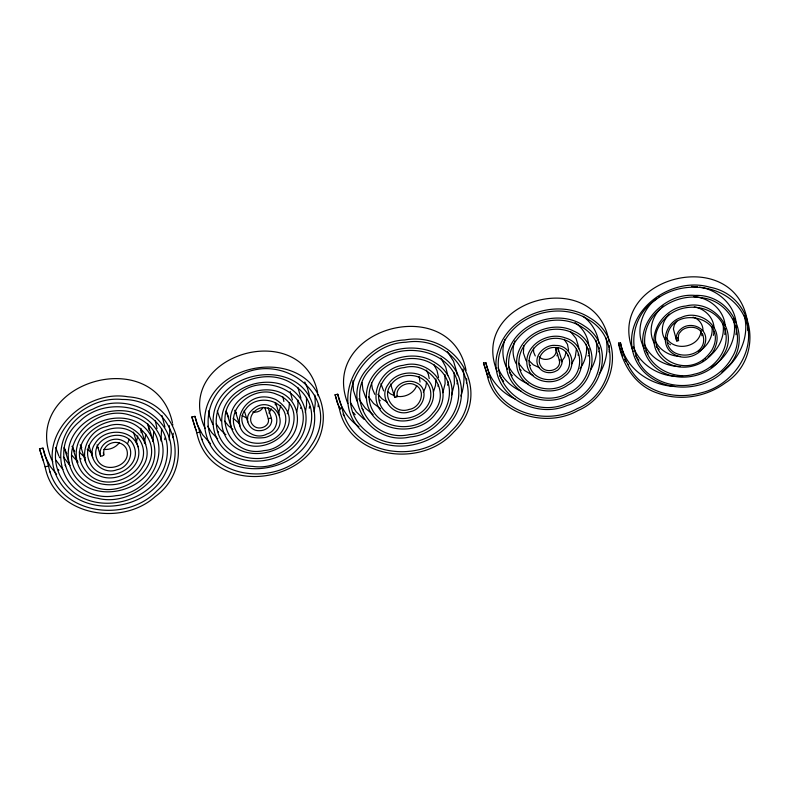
<?xml version="1.0" encoding="UTF-8"?>
<svg xmlns="http://www.w3.org/2000/svg" width="790" height="790" viewBox="0 0 790 790"><rect width="100%" height="100%" fill="white"/><g stroke="black" fill="none" stroke-linecap="round" stroke-linejoin="round"><path stroke-width="1.19" d="M725.309 328.452L725.25 330.654M736.497 328.383L736.428 325.579M588.945 348.726L588.896 350.562M599.116 348.874L599.116 347.343M747.696 327.564L747.607 330.141M702.952 330.595C703.268 324.493 698.834 318.785 693.018 317.165M466.683 378.785L466.613 380.899M145.785 434.204L144.382 442.963M558.481 351.145L558.017 348.183L555.795 348.913L559.3 360.171C561.868 369.878 546.305 374.411 541.249 366.718C534.563 357.534 545.801 346.218 555.538 347.541C569.718 347.096 574.715 366.837 563.418 374.411C552.842 384.305 531.808 379.822 529.34 364.555C526.594 346.504 548.467 333.755 564.238 339.828C584.294 345.26 584.284 374.282 566.914 383.199C549.603 396.225 518.625 385.816 518.892 362.304C519.119 336.846 551.064 321.777 572.543 332.936C599.205 344.272 592.668 384.078 567.595 393.223C542.997 407.66 504.178 389.006 509.017 358.285C513.539 325.618 556.832 309.492 583.129 327.84C614.176 347.136 598.543 395.257 566.361 403.532C533.645 418.809 488.072 388.749 500.238 351.422C510.468 315.654 558.293 299.677 588.866 319.891C624.051 340.451 612.132 394.724 577.184 408.637C545.623 426.689 496.387 411.946 489.287 373.808L485.781 362.551L483.49 363.005L487.874 375.931M173.247 433.236L173.158 435.122M701.026 330.645C700.157 347.432 674.068 352.291 666.326 337.725M420.043 382.044L419.135 376.514M736.487 329.084L736.31 331.899M457.321 380.346L457.232 382.153M609.228 350.138L609.268 349.219M275.325 404.974L275.325 402.979M352.873 380.77L353.466 390.556L356.774 400.481M447.969 381.481L447.851 382.982M426.63 382.064L425.652 387.238L423.302 392.205M137.737 435.882L136.275 442.795M318.291 404.51L318.084 406.712M466.465 383.012L466.544 381.955M588.856 351.185L588.58 353.644M609.09 351.985L609.159 351.066M598.938 351.945L599.008 351.175M725.21 331.207L724.786 334.516M714.042 331.415L713.716 333.805M172.941 437.65L173.069 436.386M457.055 383.95L457.153 383.051M533.497 348.064L533.655 352.162L535.264 355.984M280.756 405.734L278.564 412.992M736.152 333.311L736.24 332.61M309.532 406.416L309.275 408.312M566.193 351.975L564.653 357.139L561.315 361.85M164.922 437.966L164.695 439.625M169.169 439.902L169.781 432.752L169.356 425.672M447.575 385.234L447.683 384.483M735.944 334.723L736.053 334.022M300.635 408.479L300.763 407.68M160.992 440.919L161.585 428.496M438.253 385.184L438.025 386.379M578.379 353.841L578.092 355.233M152.855 441.462L153.754 431.735M314.144 411.817L315.269 403.443L314.914 395.148M588.125 356.102L588.254 355.49M523.77 345.714L523.414 352.972L525.785 359.973M713.548 334.604L713.36 335.404M305.286 412.538L306.55 405.398L306.451 397.41M702.458 333.765C711.691 358.453 665.595 364.081 667.037 337.952C670.473 303.163 730.464 316.859 711.78 350.266C686.451 388.927 629.215 346.415 669.407 314.687C685.72 302.126 713.498 305.355 723.097 324.71C733.673 345.665 715.543 370.076 694.331 374.164C671.648 381.116 643.09 364.229 644.67 338.959C645.874 311.695 675.598 293.218 701.184 297.731C728.943 300.002 747.192 333.508 732.004 357.485C717.419 384.355 678.926 394.013 653.409 377.146C625.245 360.546 628.929 317.402 654.821 300.457C680.625 279.581 725.309 282.938 742.491 313.196C760.958 345.023 734.74 384.947 701.678 392.699C683.982 397.893 663.995 396.136 648.096 386.498C631.901 377.63 624.139 359.973 620.436 342.751L618.521 343.127C622.421 365.128 635.881 386.35 658.129 393.292C680.328 401.3 706.24 397.005 725.131 383.031C763.742 359.075 756.277 295.618 709.578 287.155C670.74 275.75 621.266 311.695 633.422 353.94C645.312 392.946 702.034 397.35 726.553 368.15C754.401 341.675 732.992 293.801 695.091 295.43C663.205 292.31 629.393 328.502 648.007 358.917C664.647 385.747 708.877 381.679 723.452 354.829C739.687 330.319 712.807 298.847 685.848 306.036C661.635 307.804 642.28 340.5 662.346 358.976C678.59 374.628 709.943 366.738 716.056 344.805C722.465 325.055 698.261 308.969 681.029 317.59C665.279 321.965 658.376 346.306 674.551 354.582C686.51 361.731 705.727 353.693 705.756 338.871C705.806 326.961 689.947 321.5 681.365 328.65C677.84 331.198 675.43 335.74 676.438 340.135C679.913 343.611 676.754 334.101 680.239 332.175C685.127 324.641 702.359 325.737 701.875 335.76M129.214 439.339L127.625 443.486M296.754 411.876L297.899 405.971L298.008 400.086M514.33 342.564C512.197 349.536 512.759 357.347 516.206 363.795M567.832 355.174L567.625 355.786M504.998 339.325C501.739 348.617 502.233 359.272 506.864 368.031M416.705 385.53C413.911 393.677 404.282 397.992 396.136 396.165M514.665 341.507L514.853 340.974M460.837 396.017C463.977 387.416 464.866 377.946 463.029 368.95M442.834 392.709L445.096 383.614L444.908 374.539M451.633 394.911L454.378 383.831L454.151 372.771M271.395 408.865L268.936 413.081M287.264 413.782L288.893 408.578L289.476 402.722M433.414 392.018L435.488 385.5L435.942 378.894M557.74 354.315L556.911 355.846M263.139 407.265C261.372 411.067 256.691 412.844 252.731 411.975M600.084 372.732C606.088 362.324 608.547 349.723 605.96 337.923M590.683 369.779C595.68 361.445 597.951 351.353 596.243 341.724M599.116 374.361L599.61 373.551M581.163 366.975C585.439 360.329 587.523 352.143 586.259 344.272M580.818 367.508L580.097 368.545M571.476 364.299L575.239 357.021L576.443 348.933M119.3 442.716C115.824 447.486 109.682 449.964 103.865 449.421M676.842 321.155L674.324 324.838L673.406 328.976L676.813 341.369M660.568 308.604C651.543 317.402 647.928 332.225 654.456 343.482M669.525 314.104C662.78 320.088 659.838 330.822 664.726 338.821M654.021 300.733C641.51 311.882 635.664 331.247 643.435 346.701M661.724 307.468L663.343 306.036M654.545 300.249L656.707 298.393M715.602 364.289C728.973 354.187 737.475 336.589 733.673 319.812M721.961 372.12C739.173 359.48 749.947 336.688 744.259 315.457M708.186 357.278C718.535 349.654 725.358 336.372 722.88 323.416M714.99 364.763L713.735 365.681M658.406 297.079L658.988 296.645M712.462 366.57L713.103 366.125M705.184 359.361L705.697 359.025M711.148 367.419L711.81 366.995M698.646 351.659C707.198 346.642 713.469 336.728 711.978 326.606M702.537 360.912L703.08 360.615M559.3 360.171C565.61 358.226 559.982 370.095 556.387 370.836C551.045 374.026 543.372 373.078 539.412 368.12C531.334 357.445 544.389 343.857 555.893 345.467C571.94 344.973 577.737 367.31 564.899 375.902C553.148 386.863 529.764 381.955 527.039 364.98C524.066 345.22 547.974 331.217 565.255 337.893C586.95 343.808 586.97 375.24 568.138 384.868C549.544 398.832 516.255 387.683 516.581 362.422C516.857 335.276 550.897 319.19 573.817 331.119C602.069 343.166 595.146 385.372 568.533 395.049C542.562 410.267 501.571 390.576 506.716 358.147C511.505 323.821 557.009 306.846 584.659 326.181C617.573 347.067 600.617 396.096 567.032 405.468C532.48 420.774 485.376 390.754 498.016 350.997C508.691 313.758 558.53 297.119 590.357 318.212C627.27 340.223 614.363 395.296 578.152 410.454C545.406 429.158 494.323 413.841 486.996 374.262L483.49 363.005M335.088 394.743L339.295 408.252C349.141 459.375 422.146 468.391 453.727 432.051C494.145 393.864 457.4 330.536 404.766 339.957C358.463 341.635 324.078 406.129 368.199 436.001C403.572 462.091 464.895 434.372 461.38 388.473C457.321 343.986 393.223 334.97 368.377 367.597C338.772 398.012 371.083 446.399 410.395 436.89C445.846 434.332 469.991 383.901 435.063 362.689C407.887 344.312 362.324 366.372 366.669 400.826C371.32 433.098 418.443 438.183 435.774 413.466C455.889 390.675 430.896 357.366 403.246 365.345C378.598 367.459 364.052 404.45 388.729 417.209C407.294 428.526 437.433 412.884 433.108 389.924C428.871 369.73 398.802 367.508 388.522 383.94C377.215 397.913 393.953 417.851 409.941 411.679C423.638 409.743 430.441 388.433 415.965 382.548C410.543 380.178 403.888 381.096 399.266 384.769C397.242 386.379 395.602 388.532 394.803 391.01C394.082 393.272 393.311 399.493 397.39 396.689C394.664 387.268 407.354 380.622 415.017 384.918C426.965 390.369 420.507 407.976 409.062 409.437C394.783 414.691 380.75 396.432 391.188 384.542C400.737 370.332 427.153 372.959 430.52 390.892C434.036 411.906 406.1 425.603 389.5 414.671C367.617 402.219 381.886 369.236 404.174 367.607C430.254 360.517 452.384 392.561 432.861 413.081C416.162 435.359 372.939 429.671 369.266 399.77C365.8 367.192 409.437 347.166 434.54 365.454C466.268 386.468 442.321 432.683 409.348 434.619C371.428 443.151 342.307 395.681 371.586 367.725C395.909 337.814 455.82 347.679 458.743 389.648C461.281 433.72 401.626 459.286 368.466 432.969C327.959 403.127 362.255 343.245 405.951 342.248C456.669 334.012 490.264 395.504 451.001 431.3C420.408 465.35 351.353 456.304 341.971 407.719L337.765 394.21L335.088 394.743L337.113 402.258L340.204 409.378M264.808 407.561L268.314 418.819C273.814 415.708 271.632 424.546 269.143 426.551C266.576 429.404 262.645 430.886 258.834 430.698C249.966 430.935 244.179 419.934 249.531 412.795C270.022 387.762 297.544 427.558 265.44 437.453C220.39 443.822 239.913 383.575 275.947 399.631C318.647 427.647 246.401 471.314 231.381 427.894L226.177 411.077M97.101 444.829L100.606 456.087C106.087 456.61 102.137 451.041 104.803 448.355C106.216 445.876 108.635 444.059 111.321 443.141C117.029 441.008 124.435 443.516 126.686 449.431C132.098 466.219 103.806 474.79 97.042 459.326C88.45 438.865 122.914 425.642 132.967 444.059C145.597 467.779 105.445 486.591 91.591 465.725C73.954 438.667 119.093 414.444 137.43 436.751C160.795 465.982 111.272 497.335 88.273 473.812C58.46 443.229 111.449 403.858 139.455 428.012C176.279 458.98 120.969 507.21 87.641 483.026C46.511 455.208 92.45 400.609 131.831 415.777C179.024 430.066 158.701 492.891 116.091 495.646C72.137 504.139 44.615 450.162 79.731 421.396C108.388 392.363 170.768 408.272 167.283 453.737C163.846 500.742 95.116 520.956 65.896 484.566C34.671 446.113 79.346 394.961 122.065 399.464C171.183 398.693 193.481 459.227 157.092 490.748C125.975 523.829 57.769 514.586 48.545 466.09L42.937 448.078L39.5 448.769L42.937 460.037M195.288 427.973L191.852 416.952L194.913 416.35L199.821 432.11C209.903 483.273 286.316 487.134 311.221 445.6C343.857 398.792 285.012 350.681 240.091 375.309C192.77 394.951 198.725 463.839 252.869 466.416C294.897 472.667 335.157 415.53 295.312 385.925C263.87 360.625 205.756 390.991 217.843 432.436C229.89 469.774 289.407 465.379 300.96 429.829C314.667 393.005 263.87 370.678 238.511 394.269C209.834 414.059 230.631 458.407 263.978 450.577C292.735 448.868 308.031 405.616 276.816 394.398C254.558 383.901 222.355 409.497 237.158 432.782C249.65 451.9 284.528 443.259 285.763 420.191C286.898 399.414 256.394 393.262 245.769 409.2C233.652 422.759 252.04 442.4 267.01 433.977C280.262 430.293 280.42 408.479 265.509 407.847C255.93 405.665 245.019 418.759 253.936 426.067C259.179 430.708 270.259 426.383 268.314 418.819M486.996 374.262L489.287 373.808M191.852 416.952L196.759 432.713L199.821 432.11M39.5 448.769L45.109 466.781L48.545 466.09M339.295 408.252L341.971 407.719M621.325 352.133L623.241 351.757M682.619 376.455L676.24 376.415M680.338 366.491C665.358 366.659 649.894 358.117 644.285 343.818M691.546 286.415L697.442 286.819M680.536 356.448C670.118 356.32 659.541 350.454 655.236 340.727M674.857 386.448C652.155 385.54 629.413 371.33 622.155 349.2M675.45 376.366C658.06 375.309 640.828 364.97 634.014 348.558M693.857 296.625C709.292 297.632 723.986 309.838 725.161 325.727M699.624 287.145C717.666 289.752 734.107 304.239 736.171 322.814M694.282 306.935C704.66 308.544 713.745 317.511 714.091 328.245M539.136 367.577L533.309 364.822L528.984 360.645M394.615 395.77L390.645 393.983L387.544 391.475M247.714 418.779L242.115 415.431M532.974 375.467L524.422 370.411L518.576 363.262M528.204 383.831C519.711 380.592 512.325 374.223 508.434 365.938M521.232 391.267C511.673 387.041 503.467 379.526 499.004 370.006M514.418 398.693L515.317 399.118M98.276 447.92L96.785 447.12M387.367 402.278L381.896 398.713L377.926 394.25M513.539 398.249C501.848 392.393 492.229 382.202 487.795 369.829M380.582 408.726L373.611 403.502L368.446 396.689M239.883 424.052L233.119 418.216M92.144 453.243L87.206 449.214M373.117 414.661L365.355 408.203L359.983 400.767M670.414 344.766L669.653 344.233M232.892 429.414L228.33 425.662L224.637 421.149M575.09 322.656L575.584 323.011M358.946 426.778C348.123 419.105 340.223 407.285 337.765 394.21M85.172 457.854L79.217 451.989M576.078 323.377C583.01 328.492 587.79 336.491 588.728 345.092M225.219 434.135L225.871 434.628M583.03 316.267C591.72 322.715 597.704 332.758 598.86 343.551M364.259 419.46L356.201 411.768L350.326 402.495M530.564 365.572L529.438 364.595M539.116 356.882C544.912 362.738 558.254 357.702 555.795 348.913M224.577 433.621L219.936 429.118L216.193 423.934M78.082 462.18L71.653 455.129M380.286 400.807L379.516 400.145M668.686 343.472L667.767 342.653M80.57 458.496L81.113 458.96M570.439 331.533L576.029 338.446L578.636 346.958M217.665 438.796L211.671 432.555L207.523 426.175M210.545 443.753L202.487 434.54L197.154 424.299M659.206 349.654L657.32 347.63M69.806 465.261L63.388 457.064M521.163 370.49L520.087 369.355M564.139 339.275L567.506 344.391L568.602 350.237M62.864 469.438L55.932 460.224M56.604 474.316L50.333 466.465L45.504 457.055M218.563 432.15L217.408 430.876M363.183 409.793L362.106 408.568M512.295 375.744L510.113 373.156M65.017 465.182L65.698 465.942M58.914 470.248L58.144 469.369M355.204 414.73L353.337 412.508M503.121 380.592L503.665 381.224M638.932 360.289L637.046 357.86M447.436 351.619L453.559 361.336L456.837 372.317M648.067 353.881L647.296 352.923M502.065 379.309L502.588 379.951M657.023 347.274L656.184 346.188M201.835 438.885L202.566 439.793M49.543 471.373L50.353 472.42M440.741 358.097L441.175 358.69M501.551 378.647L500.574 377.314M627.645 363.933L628.198 364.674M509.313 372.06L509.708 372.613M344.322 415.994L343.038 414.157M646.566 351.945L645.865 350.938M665.565 340.105L665.052 339.344M441.61 359.282L445.728 367.004L447.792 375.536M433.878 364.506L437.038 370.668L438.559 377.482M526.555 361.228L526.16 360.605M499.645 375.941L500.11 376.632M635.752 355.974L636.177 356.606M383.644 390.892L380.918 383.693M626.075 361.672L624.633 359.332M426.373 370.095L428.338 374.351L429.247 378.558M236.526 413.447L235.44 411.343M74.329 450.853L74.685 451.465M81.775 447.683L80.738 445.748M374.746 394.299L372.386 388.769L371.458 382.735M228.666 417.14L226.473 412.133M366.303 398.407L365.671 397.261M507.18 368.624L507.506 369.216M220.825 420.853L217.27 411.017M52.219 460.738L52.782 461.745M212.579 423.835L212.984 424.586M204.679 427.459L205.163 428.338M644.275 348.331L643.702 347.254M59.28 456.867L59.764 457.756M488.329 376.81L488.783 377.669M357.139 401.202L357.515 401.913M304.812 382.005L307.458 387.93L309.127 394.21M66.834 453.914L64.168 447.634L69.777 465.646C84.856 513.075 166.502 490.61 153.448 442.005L147.839 423.993L149.093 430.125M73.984 450.241L72.275 446.399M359.628 400.096L358.946 398.723M51.676 459.711C18.921 382.804 154.722 341.912 172.437 422.68M212.184 423.075L209.686 416.745L208.471 410.889M497.196 371.636C467.917 300.496 593.349 265.144 608.596 339.206M204.225 426.56C173.938 354.424 301.533 317.017 317.649 392.531M622.51 355.283L622.905 356.102M365.375 396.679L362.946 389.904L362.126 382.676M195.772 429.029L196.266 430.066M58.825 455.968L55.734 447.466M633.126 351.323C603.758 278.287 733.258 243.29 747.162 319.94M347.798 403.522C318.271 328.314 450.942 291.688 466.07 370.441M297.998 387.752L300.941 398.19M622.125 354.443L618.521 343.127M498.668 369.295L498.046 367.834M290.187 391.563L292.428 400.007M161.93 415.451L164.932 426.965M633.728 347.876L633.205 346.504M235.282 410.968L235.005 410.227L239.913 425.988M72.176 446.182L77.44 463.068C86.1 491.212 129.007 491.37 142.506 467.147C158.316 444.592 130.488 416.518 106.769 426.531C83.918 430.58 74.704 466.12 98.651 475.422C116.762 484.458 143.948 467.986 138.023 446.785L133.461 432.15M45.287 456.472L44.665 454.714M196.967 423.776L194.913 416.35M487.637 369.384L487.045 367.587M622.016 348.775L621.365 346.642M155.334 420.882L157.022 428.634M153.448 442.005C139.968 398.911 65.767 418.907 77.44 463.068M138.023 446.785C132.394 428.308 104.31 427.696 95.136 443.496C84.826 457.529 101.871 475.935 117.088 469.695C130.518 467.453 136.798 446.617 122.717 440.721C112.842 435.527 97.338 444.257 100.606 456.087M282.909 396.837L283.867 401.488M677.603 337.35L678.659 340.727M558.017 348.183L561.522 359.44M390.586 384.019L394.793 397.528M275.68 402.851L279.541 415.234M268.136 407.759L271.296 417.89M244.268 410.691L247.774 421.949M140.847 428.723L145.755 444.484M103.273 452.818L103.974 455.07M88.845 445.323L92.697 457.706M80.244 444.829L85.498 461.716M44.467 454.122L42.937 448.078M69.777 465.646C56.831 419.381 126.973 390.872 154.534 427.064C182.421 463.266 136.117 508.395 97.693 498.263C48.081 490.007 50.343 425.089 93.072 409.062C130.202 388.868 184.425 422.354 168.27 465.863C153.615 512.917 77.262 522.141 56.297 475.62C37.555 432.624 85.893 389.233 127.931 396.797C180.268 400.263 196.127 467.048 155.294 496.555C121.393 527.266 54.224 515.623 45.109 466.781M231.381 427.894C221.417 389.589 286.415 373.581 296.546 411.442C306.332 454.852 232.576 471.571 222.454 428.15C213.152 379.635 295.737 362.571 305.503 411.639C314.035 465.231 222.583 482.285 213.498 427.499C206.012 368.841 306.401 352.182 314.44 412.745C320.592 476.419 211.246 492.308 204.6 425.928C200.058 357.278 318.38 342.544 323.278 414.78C325.737 483.352 211.286 502.42 196.759 432.713M486.916 367.133L486.294 364.852M621.246 346.218L620.436 342.751M733.367 318.528L733.525 319.17M486.176 364.397L485.781 362.551M140.63 428.299L141.232 432.693M595.966 340.312L596.114 341.013M608.675 339.651L608.981 341.902M309.285 395.128L309.532 396.985M172.645 423.904L172.822 425.129M456.966 373.196L457.173 374.964M317.985 394.674L318.113 395.75M578.685 347.412L578.754 348.775M747.547 323.308L747.646 325.006M609.268 345.546L609.297 347.373"/></g></svg>
